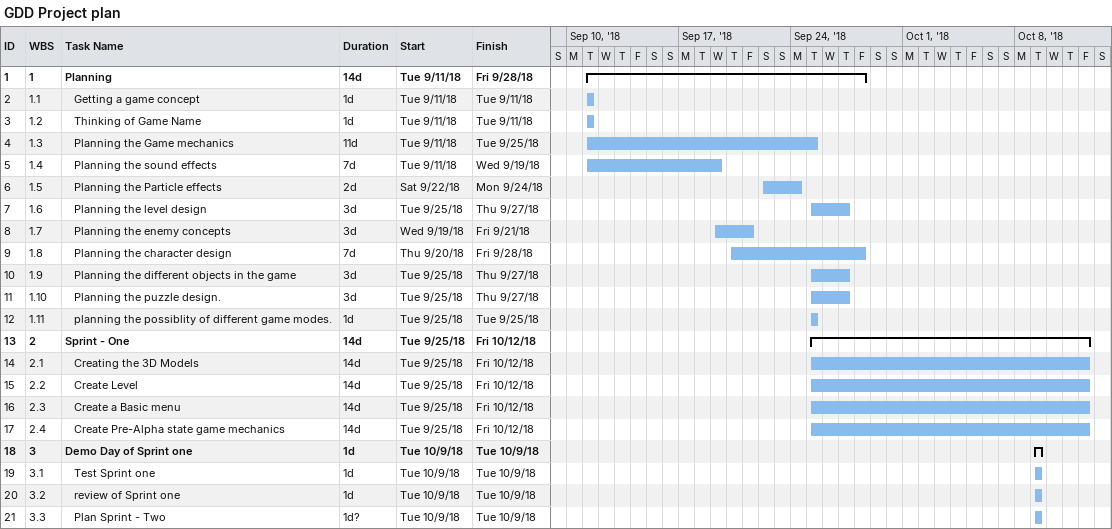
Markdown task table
GDD Project plan

| ID | WBS | Task | Duration | Start | Finish |
|---|---|---|---|---|---|
| 1 | 1 | **Planning** | 14d | 2018-09-11 | 2018-09-28 |
| 2 | 1.1 | Getting a game concept | 1d | 2018-09-11 | 2018-09-11 |
| 3 | 1.2 | Thinking of Game Name | 1d | 2018-09-11 | 2018-09-11 |
| 4 | 1.3 | Planning the Game mechanics | 11d | 2018-09-11 | 2018-09-25 |
| 5 | 1.4 | Planning the sound effects | 7d | 2018-09-11 | 2018-09-19 |
| 6 | 1.5 | Planning the Particle effects | 2d | 2018-09-22 | 2018-09-24 |
| 7 | 1.6 | Planning the level design | 3d | 2018-09-25 | 2018-09-27 |
| 8 | 1.7 | Planning the enemy concepts | 3d | 2018-09-19 | 2018-09-21 |
| 9 | 1.8 | Planning the character design | 7d | 2018-09-20 | 2018-09-28 |
| 10 | 1.9 | Planning the different objects in the game | 3d | 2018-09-25 | 2018-09-27 |
| 11 | 1.10 | Planning the puzzle design. | 3d | 2018-09-25 | 2018-09-27 |
| 12 | 1.11 | planning the possiblity of different game modes. | 1d | 2018-09-25 | 2018-09-25 |
| 13 | 2 | **Sprint - One** | 14d | 2018-09-25 | 2018-10-12 |
| 14 | 2.1 | Creating the 3D Models | 14d | 2018-09-25 | 2018-10-12 |
| 15 | 2.2 | Create Level | 14d | 2018-09-25 | 2018-10-12 |
| 16 | 2.3 | Create a Basic menu | 14d | 2018-09-25 | 2018-10-12 |
| 17 | 2.4 | Create Pre-Alpha state game mechanics | 14d | 2018-09-25 | 2018-10-12 |
| 18 | 3 | **Demo Day of Sprint one** | 1d | 2018-10-09 | 2018-10-09 |
| 19 | 3.1 | Test Sprint one | 1d | 2018-10-09 | 2018-10-09 |
| 20 | 3.2 | review of Sprint one | 1d | 2018-10-09 | 2018-10-09 |
| 21 | 3.3 | Plan Sprint - Two | 1d? | 2018-10-09 | 2018-10-09 |
